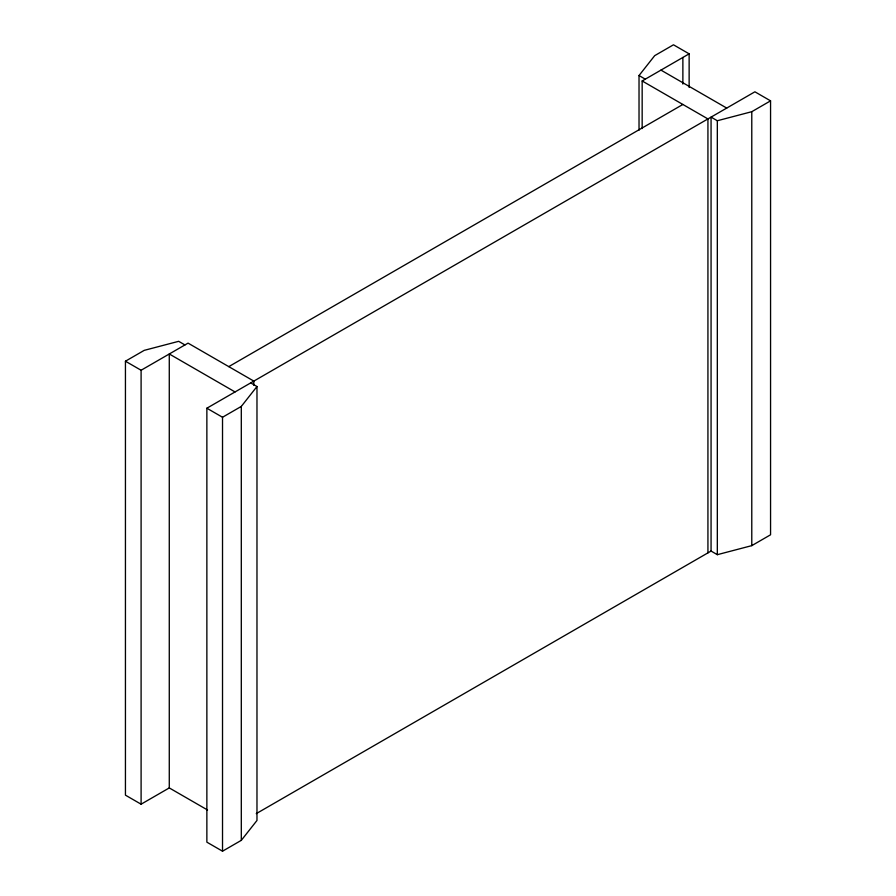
<?xml version="1.0" encoding="UTF-8"?>
<svg xmlns="http://www.w3.org/2000/svg" width="896" height="896" viewBox="0 0 896 896"><rect width="100%" height="100%" fill="white"/><g stroke="black" fill="none" stroke-linecap="round" stroke-linejoin="round"><path stroke-width="1.34" d="M256.973 386.523L256.973 820.467L241.304 840.347L222.522 851.2L206.864 842.162L206.864 408.218L222.522 417.256L241.304 406.414L256.973 386.523L250.701 382.906M639.027 130.133L639.027 75.533L654.696 55.653L673.478 44.8L689.136 53.838L689.136 87.438M207.547 810.006L169.277 787.92L141.098 804.194L125.44 795.155L125.44 361.211L144.222 350.358L178.674 341.32L184.934 344.938M125.44 361.211L141.098 370.25L188.07 343.134L253.837 381.102L253.837 385.302M642.163 128.554L642.163 80.965L689.136 53.838M228.782 366.632L682.875 104.462M206.864 408.218L754.902 91.806L770.56 100.845L770.56 534.789L751.778 545.642L717.326 554.68L711.066 551.062L256.256 813.635M711.066 551.062L711.066 117.118L717.326 120.736L751.778 111.698L770.56 100.845M660.957 70.112L726.723 108.08M639.027 75.533L645.299 79.15M642.163 80.965L707.93 118.933L707.93 552.866M235.043 391.944L169.277 353.976L169.277 787.92M751.778 111.698L751.778 545.642M717.326 120.736L717.326 554.68M682.875 57.456L682.875 84.056M241.304 406.414L241.304 840.347M222.522 417.256L222.522 851.2M141.098 370.25L141.098 804.194"/></g></svg>
